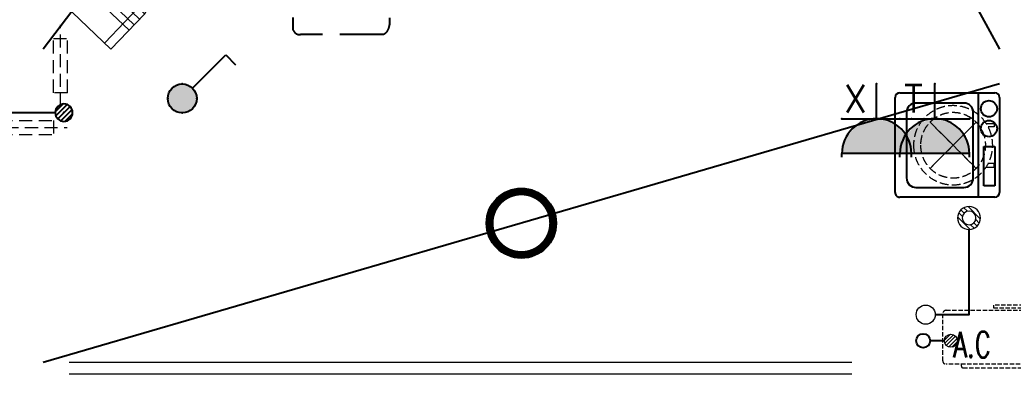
# Model space of a CAD drawing. Extents: x 5031545 to 5313844, y -886381 to -283477.
# Drawn here: x 5248013 to 5253724, y -816458 to -814423 of the extents above; entities that cross this region are included whole.
import ezdxf
from ezdxf.enums import TextEntityAlignment as Align

# ---------------------------------------------------------------- set-up
doc = ezdxf.new("R2010")
doc.units = 0
doc.header["$LTSCALE"] = 1000
doc.header["$MEASUREMENT"] = 0
for name, pattern in [('$1$DASH', [0.35, 0.25, -0.1]), ('A户型$0$DASH', [0.35, 0.25, -0.1]), ('DASH', [0.35, 0.25, -0.1]), ('HIDDEN', [0.375, 0.25, -0.125])]:
    doc.linetypes.add(name, pattern=pattern)
doc.layers.get('0').update_dxf_attribs({"linetype": 'CONTINUOUS'})
for name, color, linetype in [('!!电气', 1, 'CONTINUOUS'), ('$RECOVER_210609100354-25', 7, 'CONTINUOUS'), ('5fur', 175, 'CONTINUOUS'), ('EQUIP-插座', 3, 'CONTINUOUS'), ('EQUIP-照明', 3, 'CONTINUOUS'), ('LVTRY', 252, 'CONTINUOUS'), ('TEL_TEXT', 7, 'CONTINUOUS'), ('VPIPE-凝结', 150, 'CONTINUOUS')]:
    doc.layers.add(name, color=color, linetype=linetype)
for name, color, linetype, lineweight in [('EQUIP_地漏', 7, 'CONTINUOUS', 18), ('VPIPE-废水', 31, 'TG_F', 18), ('平面-栏杆', 56, 'CONTINUOUS', 15), ('平面-看线', 252, 'CONTINUOUS', 15), ('平面-空调室内机', 176, 'CONTINUOUS', 9), ('平面-空调预留孔', 252, 'CONTINUOUS', 15)]:
    doc.layers.add(name, color=color, linetype=linetype, lineweight=lineweight)
doc.styles.add('_TCH_DIM', font='SIMPLEX', dxfattribs={"bigfont": 'GBCBIG'})
doc.styles.add('_TEL_DIM', font='simplex.shx', dxfattribs={"width": 0.8, "height": 3.5, "bigfont": 'hztxt.shx'})
doc.styles.get("Standard").update_dxf_attribs({"font": 'gbenor.shx', "bigfont": 'gbcbig.shx'})
doc.styles.add('TG_LINETYPE', font='SIMPLEX', dxfattribs={"width": 0.8, "height": 3, "bigfont": 'HZTXT'})
doc.linetypes.add('TG_F', pattern='A,2,-0.3,["F",TG_LINETYPE,S=0.1,R=0,X=-0.23,Y=-0.15],0', length=2.3)

# ---------------------------------------------------------------- blocks, each defined once
blk = doc.blocks.new('$equip$00001150')
at = {"const_width": 0.1}
blk.add_lwpolyline([(-0.45, 0, 1), (0.45, 0, 1)], format="xyb", close=True, dxfattribs=at)
blk.add_circle((0, 0), 0.5)
at = {"flags": 9}
blk.add_attdef('A', (0, 0), '', height=0.00002, dxfattribs=at)
blk = doc.blocks.new('$equip$00001962')
for p, q in [((0.147, 0.356), (0.625, 0.833)), ((0.625, 0.833), (0.766, 0.692))]:
    blk.add_line(p, q)
blk.add_circle((0, 0.208), 0.208)
for p in [(0, 0.417), (-0.208, 0.208), (0.208, 0.208), (0, 0)]:
    blk.add_point(p)
for points in [[(-0.18, 0.313), (0.18, 0.313), (-0.208, 0.208), (0.208, 0.208)], [(-0.104, 0.389), (0.104, 0.389), (-0.18, 0.313), (0.18, 0.313)], [(0, 0.417), (0, 0.417), (-0.104, 0.389), (0.104, 0.389)], [(-0.18, 0.104), (0.18, 0.104), (-0.208, 0.208), (0.208, 0.208)], [(-0.104, 0.028), (0.104, 0.028), (-0.18, 0.104), (0.18, 0.104)], [(0, 0), (0, 0), (-0.104, 0.028), (0.104, 0.028)]]:
    blk.add_solid(points)
at = {"layer": 'TEL_TEXT', "style": '_TEL_DIM', "flags": 1}
blk.add_attdef('A', text='', height=0.00002, dxfattribs=at).set_placement((0, 0), align=Align.MIDDLE_CENTER)
blk = doc.blocks.new('$equip$00001764')
for p, q in [((-0.5, 1.05), (-0.5, 1)), ((-0.5, 1), (0.5, 1)), ((0.5, 1.05), (0.5, 1)), ((0.5, 0.5), (-0.5, 0.5)), ((0, 0.5), (0, 0))]:
    blk.add_line(p, q)
blk.add_arc((0, 1), 0.5, 180, 0)
for p in [(-0.5, 0.5), (0.5, 0.5), (0, 0)]:
    blk.add_point(p)
for points in [[(0.433, 0.75), (-0.433, 0.75), (0.5, 1), (-0.5, 1)], [(0.25, 0.567), (-0.25, 0.567), (0.433, 0.75), (-0.433, 0.75)], [(0, 0.5), (0, 0.5), (0.25, 0.567), (-0.25, 0.567)]]:
    blk.add_solid(points)
at = {"color": 7, "style": '_TEL_DIM'}
blk.add_attdef('$TEXT$', text='', height=0.4, dxfattribs=at).set_placement((0.303, 0.211), align=Align.MIDDLE_CENTER)
at = {"color": 7, "style": '_TEL_DIM', "flags": 1}
blk.add_attdef('A', text='', height=0.00002, dxfattribs=at).set_placement((0, 0), align=Align.MIDDLE_CENTER)
blk = doc.blocks.new('RECTANG')
for p, q in [((1, 1), (0, 1)), ((0, 1), (0, 0)), ((1, 0), (1, 1)), ((0, 0), (1, 0))]:
    blk.add_line(p, q)
blk = doc.blocks.new('洗衣机')
at = {"layer": 'LVTRY'}
for p, q in [((3791567.4, 243472.1), (3791021, 243472.1)), ((3791116.5, 243472.1), (3791116.5, 242871.5)), ((3790993.7, 243444.5), (3790993.7, 242899.1)), ((3791594.6, 242899.1), (3791594.6, 243444.5)), ((3791145.1, 242982.5), (3791145.1, 243358)), ((3791199, 243412.7), (3791474.9, 243412.7)), ((3791528.8, 243358), (3791528.8, 242982.5)), ((3791474.9, 242927.8), (3791199, 242927.8)), ((3791021, 242871.5), (3791567.4, 242871.5))]:
    blk.add_line(p, q, dxfattribs=at)
at = {"layer": 'LVTRY', "extrusion": (0, 0, -1)}
for centre, major_axis, start_param, end_param in [((3791021, 243444.5), (0, 27.6), -1.570796, 0), ((3791567.4, 243444.5), (0, 27.6), 0, 1.570796), ((3791055.1, 243379.8), (0, 46.9), 3.141593, 9.424778), ((3791199, 243358), (0, 54.7), 4.712389, 6.283185), ((3791474.9, 243358), (0, 54.7), 0, 1.570796), ((3791055.1, 243265.7), (0, 46.9), 3.141593, 9.424778), ((3791199, 242982.5), (0, 54.7), 3.141593, 4.712389), ((3791474.9, 242982.5), (0, 54.7), 1.570796, 3.141593), ((3791021, 242899.1), (0, 27.6), 3.141593, 4.712389), ((3791567.4, 242899.1), (0, 27.6), 1.570796, 3.141593)]:
    blk.add_ellipse(centre, major_axis=major_axis, ratio=0.986385, start_param=start_param, end_param=end_param, dxfattribs=at)
at = {"layer": 'LVTRY', "xscale": 63.25620569481588, "yscale": 224.5369532744355, "zscale": 64.12934308941763, "rotation": 180}
blk.add_blockref('RECTANG', (3791085.2, 243162.4), dxfattribs=at)
blk = doc.blocks.new('dnfhfn')
at = {"color": 252, "linetype": '$1$DASH', "ltscale": 0.2}
for p, q in [((101.9, 462.7, 0), (121.9, 462.7, 0)), ((101.9, 417.2, 0), (101.9, 462.7, 0)), ((121.9, 462.7, 0), (121.9, 429, 0)), ((353.1, 462.7, 0), (333.1, 462.7, 0)), ((333.1, 462.7, 0), (333.1, 429, 0)), ((353.1, 417.2, 0), (353.1, 462.7, 0))]:
    blk.add_line(p, q, dxfattribs=at)
at = {"color": 252, "linetype": '$1$DASH', "ltscale": 0.2, "elevation": 0}
for points in [[(94.9, 360.1), (94.9, 360.1), (360.1, 94.9), (360.1, 94.9)], [(360.1, 360.1), (94.9, 94.9), (94.9, 94.9), (360.1, 360.1)]]:
    blk.add_lwpolyline(points, close=True, dxfattribs=at)
at = {"color": 252, "linetype": '$1$DASH', "ltscale": 0.2}
for radius in [227.5, 187.5]:
    blk.add_circle((227.5, 227.5, 0), radius, dxfattribs=at)
blk = doc.blocks.new('$TwtSys$00000543')
at = {"color": 252}
for p, q in [((-93.6, -8.5), (8.5, 93.6)), ((12.5, 55), (41.7, 84.2)), ((-8.5, -93.6), (93.6, 8.5)), ((39.9, 39.9), (66.5, 66.5)), ((55, 12.5), (84.2, 41.7)), ((-84.2, -41.7), (-55, -12.5)), ((-66.5, -66.5), (-39.9, -39.9)), ((-41.7, -84.2), (-12.5, -55))]:
    blk.add_line(p, q, dxfattribs=at)
for radius in [94, 56.4]:
    blk.add_circle((0, 0), radius, dxfattribs=at)
blk = doc.blocks.new('dongkong')
at = {"layer": '平面-空调预留孔', "color": 8, "linetype": 'HIDDEN', "ltscale": 0.3}
for p, q in [((-603796, 210899.9), (-603796, 210431.5)), ((-603836, 210821), (-603836, 210510.8)), ((-603836, 210821), (-603756, 210821)), ((-603756, 210821), (-603756, 210510.8))]:
    blk.add_line(p, q, dxfattribs=at)
blk.add_lwpolyline([(-603756, 210510.8), (-603836, 210510.8)], dxfattribs=at)
blk = doc.blocks.new('$lvtry$00000171')
for p, q in [((-74.2, 10.6), (-10.6, 74.2)), ((-69.8, -27.4), (27.4, 69.8)), ((-53, -53), (53, 53)), ((-27.4, -69.8), (69.8, 27.4)), ((10.6, -74.2), (74.2, -10.6))]:
    blk.add_line(p, q)
blk.add_circle((0, 0), 75)
blk.add_point((0, 0))
blk = doc.blocks.new('dasdasf1sa2f31as32f')
at = {"color": 8}
for p, q in [((-116, 585.6), (43.3, 640.5)), ((82.7, 476.6), (43.3, 640.5)), ((-22.8, 585.5), (-116, 585.6)), ((-22.8, 585.5), (-73.4, 493.2)), ((-269.8, 524.3), (-427.7, 236.5)), ((-269.8, 524.3), (113.7, 314)), ((32.4, 555.1), (-18.1, 462.9)), ((82.7, 476.6), (32.4, 555.1)), ((-473.5, 259.7), (-339.5, 504)), ((114.7, 208.4), (-359.1, 468.2)), ((134.6, 245.5), (-338.8, 505.1)), ((-31.3, 504.4), (-73.4, 493.2)), ((-18.1, 462.9), (-31.3, 504.4)), ((92.6, 168.8), (-380.9, 428.5)), ((72.3, 131.9), (-401.1, 391.6)), ((113.7, 314), (-44.2, 26.2)), ((0, 0), (-473.5, 259.7)), ((134, 244.4), (0, 0))]:
    blk.add_line(p, q, dxfattribs=at)
for centre, start, end in [((-294.5, 479.4), 61.2593, 151.2593), ((89, 269), 331.2593, 61.2593)]:
    blk.add_arc(centre, 51.3, start, end, dxfattribs=at)
blk = doc.blocks.new('$TwtSys$00000141')
at = {"color": 1}
for p, q in [((-47.1, 3.8), (-5, 45.9)), ((-47.1, 3.8), (-5, 45.9)), ((-43.6, -17.5), (17.5, 43.6)), ((-43.6, -17.5), (17.5, 43.6)), ((-33.2, -33.2), (33.2, 33.2)), ((-33.2, -33.2), (33.2, 33.2)), ((-16.2, -43.5), (43.8, 16.4)), ((-16.2, -43.5), (43.8, 16.4)), ((5.7, -46.1), (46.1, -5.7)), ((5.7, -46.1), (46.1, -5.7))]:
    blk.add_line(p, q, dxfattribs=at)
blk.add_circle((0, 0), 47, dxfattribs=at)
blk.add_circle((0, 0), 47, dxfattribs=at)
blk = doc.blocks.new('rtyryrtyeeretee')
at = {"layer": '平面-空调预留孔', "color": 252, "linetype": 'DASH', "ltscale": 0.1}
for p, q in [((669748.9, 343882), (669748.9, 343872)), ((670121.7, 343872), (670121.7, 343882)), ((669758.9, 343862), (670111.7, 343862))]:
    blk.add_line(p, q, dxfattribs=at)
blk.add_lwpolyline([(670352.8, 344221.1), (669933, 344221.1), (669933, 344206), (670352.8, 344206)], close=True, dxfattribs=at)
blk.add_lwpolyline([(670402, 343882), (669662, 343882, -0.414214), (669642, 343902), (669642, 344172, -0.414214), (669662, 344192), (670402, 344192, -0.414214), (670422, 344172), (670422, 343902, -0.414214)], format="xyb", close=True, dxfattribs=at)
for centre, start, end in [((669758.9, 343872), 180, 270), ((670111.7, 343872), 270, 0)]:
    blk.add_arc(centre, 10, start, end, dxfattribs=at)
at = {"layer": '平面-空调预留孔', "color": 252, "linetype": 'DASH', "ltscale": 0.1, "style": '_TCH_DIM', "width": 0.705882}
blk.add_text('A.C', height=146.88, dxfattribs=at).set_placement((669701.4, 343921.6))
blk = doc.blocks.new('VDGVDVXVE')
at = {"layer": '5fur', "color": 252, "linetype": 'A户型$0$DASH'}
blk.add_lwpolyline([(581085.1, 364638.4), (581085.1, 364596.8, -0.297366), (581049.8, 364542.8), (580573.5, 364542.8, -0.381814), (580532.2, 364567.7), (580532.1, 364640.5)], format="xyb", dxfattribs=at)
blk.add_arc((580807.5, 364047.6), 1301.7, 77.6879, 77.6879, dxfattribs=at)
blk = doc.blocks.new('A$C547B2CCF')
at = {"layer": 'VPIPE-凝结', "color": 252, "ltscale": 0.1}
blk.add_line((3230, 3535), (3570, 3535), dxfattribs=at)
for points in [[(8630, 2375), (8824.2, 2375), (8824.2, 2864.2)], [(8682.4, 2225), (8600, 2225)]]:
    blk.add_lwpolyline(points, dxfattribs=at)
blk.add_circle((8560, 2225), 40, dxfattribs=at)
at = {"layer": 'VPIPE-废水', "color": 252}
blk.add_circle((8575, 2375), 55, dxfattribs=at)
at = {"layer": '平面-栏杆', "color": 252}
blk.add_lwpolyline([(8150, 2033.3), (3650, 2033.3)], dxfattribs=at)
at = {"layer": '平面-看线', "color": 252}
blk.add_lwpolyline([(8150, 2100), (3650, 2100)], dxfattribs=at)
at = {"layer": '$RECOVER_210609100354-25', "color": 252, "xscale": -1}
blk.add_blockref('洗衣机', (3799993.8, -239822.4), dxfattribs=at)
at = {"color": 252}
for name, p in [('VDGVDVXVE', (-575593.7, -360558.3)), ('rtyryrtyeeretee', (-660969.2, -341792))]:
    blk.add_blockref(name, p, dxfattribs=at)
at = {"layer": 'EQUIP_地漏', "color": 252, "xscale": -0.7000000000000001, "yscale": 0.7000000000000001, "zscale": 0.7}
blk.add_blockref('$TwtSys$00000543', (8824.2, 2930), dxfattribs=at)
at = {"layer": 'EQUIP_地漏', "color": 252, "xscale": -0.8, "yscale": -0.8, "zscale": 0.8, "rotation": 180}
blk.add_blockref('$TwtSys$00000141', (8720, 2225), dxfattribs=at)
at = {"layer": 'LVTRY', "color": 252, "xscale": -0.6666666667107825, "yscale": 0.6666666667107825, "rotation": 90.00000000602213}
blk.add_blockref('$lvtry$00000171', (3620, 3535), dxfattribs=at)
at = {"layer": '平面-空调室内机', "color": 252, "ltscale": 0.3}
for p, rotation in [((-600196, 214470.8), 180), ((214070.7, 607246), 89.99999999999999)]:
    blk.add_blockref('dongkong', p, dxfattribs=dict(at, rotation=rotation))
at = {"layer": '平面-空调预留孔', "color": 252, "rotation": 344.9999999966897}
blk.add_blockref('dasdasf1sa2f31as32f', (3890.1, 3900), dxfattribs=at)
at = {"layer": '平面-空调预留孔', "color": 252, "xscale": -1, "rotation": 270}
blk.add_blockref('dnfhfn', (8505, 3120.3, 0), dxfattribs=at)

msp = doc.modelspace()

# ---------------------------------------------------------------- linework, layer by layer
at = {"layer": '!!电气', "color": 6}
for p, q in [((5251346.1, -810391.2), (5248146.1, -814591.2)), ((5251346.1, -810391.2), (5253646.1, -814591.2)), ((5253646, -814791.2), (5248146.1, -816391.2))]:
    msp.add_line(p, q, dxfattribs=at)

# ---------------------------------------------------------------- block references
at = {"color": 2}
msp.add_blockref('A$C547B2CCF', (5244646.1, -818491.2), dxfattribs=at)
at = {"layer": 'EQUIP-插座', "color": 2}
ref = msp.add_blockref('$equip$00001764', (5252939, -814791.2), dxfattribs=dict(at, xscale=400, yscale=400, zscale=400, rotation=179.9999999997794))
ref.add_attrib('$TEXT$', 'X', dxfattribs={"layer": '0', "color": 7, "height": 160, "style": '_TEL_DIM'}).set_placement((5252817.8, -814875.6), align=Align.MIDDLE_CENTER)
ref = msp.add_blockref('$equip$00001764', (5253272.9, -814791.2), dxfattribs=dict(at, xscale=400, yscale=400, zscale=400, rotation=180))
ref.add_attrib('$TEXT$', 'T', dxfattribs={"layer": '0', "color": 7, "height": 160, "style": '_TEL_DIM'}).set_placement((5253151.7, -814875.6), align=Align.MIDDLE_CENTER)
at = {"layer": 'EQUIP-照明', "color": 1, "xscale": 400, "yscale": 400, "zscale": 400}
msp.add_blockref('$equip$00001962', (5248946.1, -814957.9), dxfattribs=at)
at = {"layer": 'EQUIP-照明', "color": 6, "xscale": 400, "yscale": 400, "zscale": 400}
msp.add_blockref('$equip$00001150', (5250896.1, -815591.2), dxfattribs=at)

doc.saveas('drawing.dxf')
